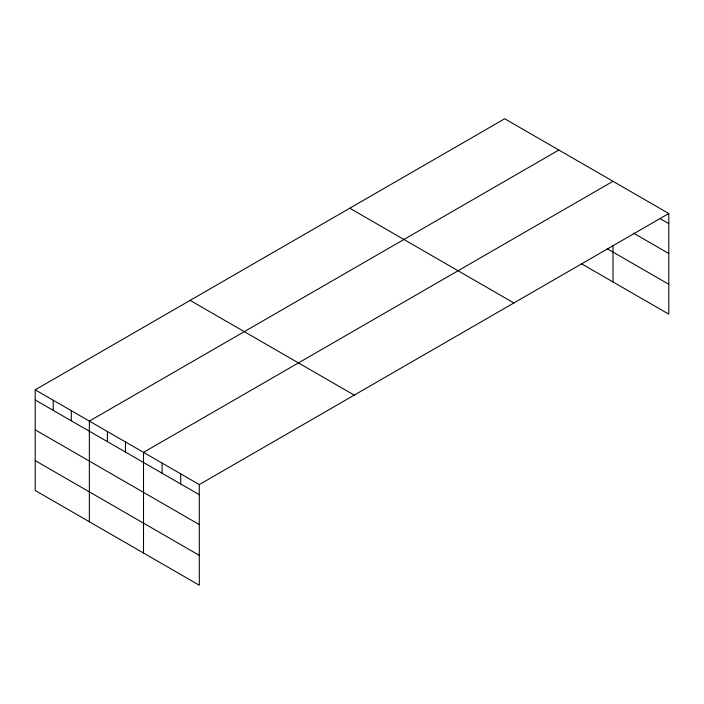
<?xml version="1.0" encoding="UTF-8"?>
<svg xmlns="http://www.w3.org/2000/svg" width="704" height="704" viewBox="0 0 704 704"><rect width="100%" height="100%" fill="white"/><g stroke="black" fill="none" stroke-linecap="round" stroke-linejoin="round"><path stroke-width="1.06" d="M35.2 389.831L199.302 484.572L199.302 585.235L35.2 490.486L35.2 389.831L504.698 118.765L668.8 213.514L668.8 314.169L581.654 263.859M558.853 150.031L89.355 421.098L89.355 521.752M613.008 181.298L143.51 452.364L143.51 553.018M199.302 484.572L668.8 213.514M660.431 218.803L668.8 223.634M633.459 233.112L668.8 253.51M607.306 248.794L668.8 284.293M349.765 208.217L513.867 302.966M190.133 300.379L354.235 395.12M35.2 399.951L199.302 494.701M35.2 429.827L199.302 524.577M35.2 460.61L199.302 555.359M613.008 245.485L613.008 281.952M180.699 473.836L180.699 483.965M162.105 463.1L162.105 473.22M125.453 441.936L125.453 452.065M107.404 431.517L107.404 441.646M71.306 410.678L71.306 420.798M53.249 400.25L53.249 410.379"/></g></svg>
